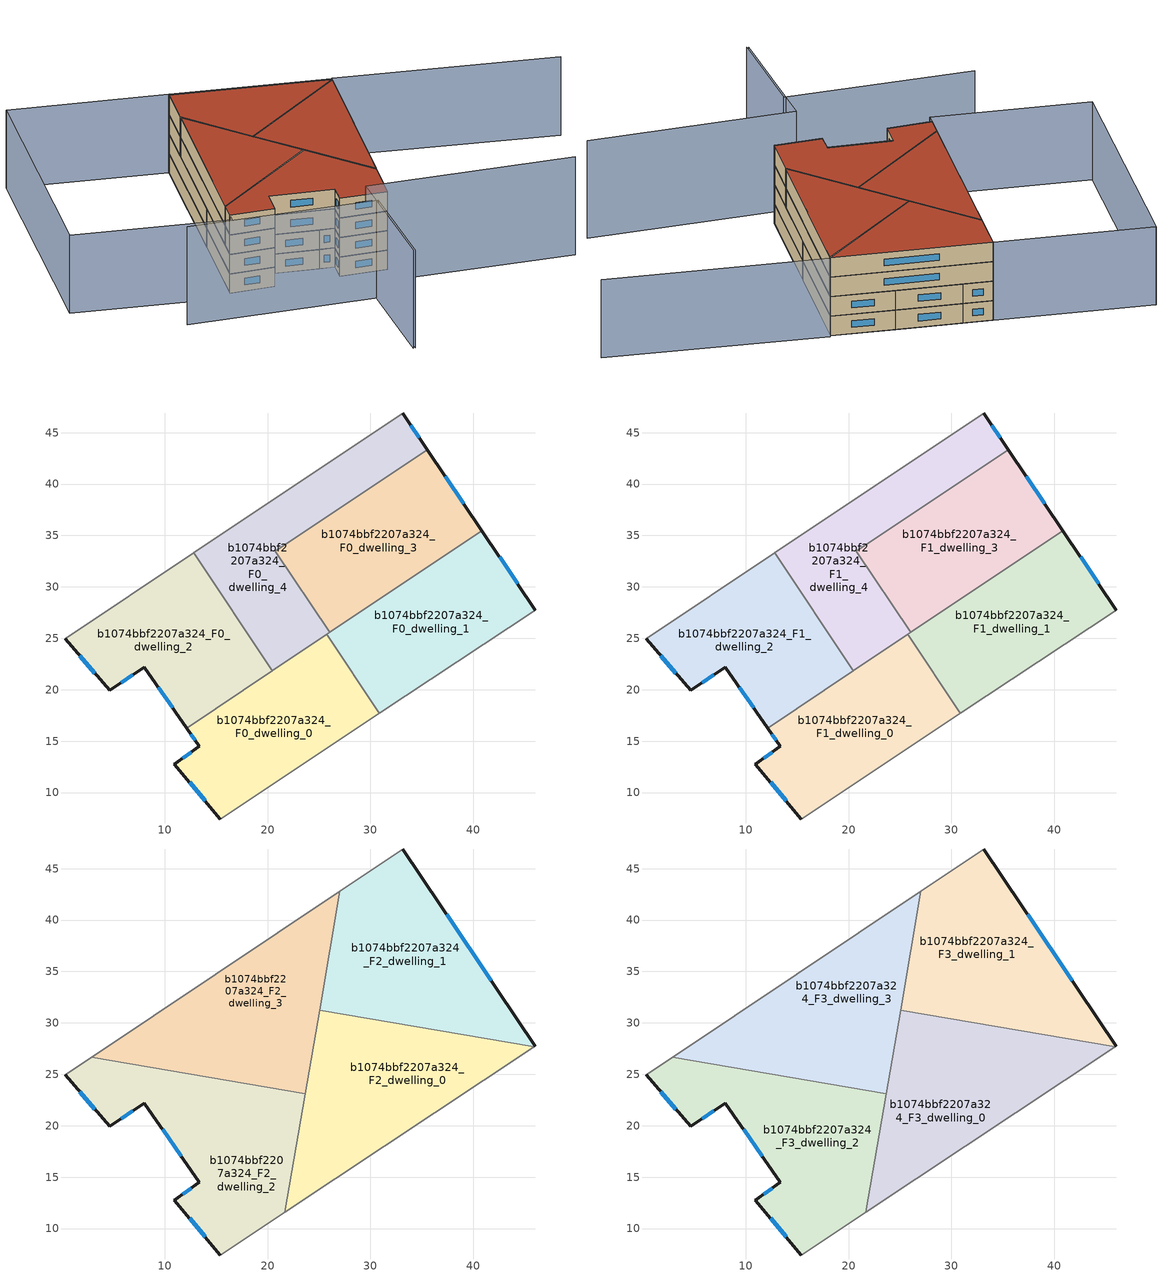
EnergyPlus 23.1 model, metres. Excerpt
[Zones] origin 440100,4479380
b1074bbf2207a324_F0_dwelling_0
 floor ground (EU_floor_Construction): 30.88,17.69 25.74,25.38 12.14,16.28 13.38,14.51 10.94,12.76 15.41,7.43 z0
 wall outside (EU_wall_Construction): 15.41,7.43 10.94,12.76 13.38,14.51 12.14,16.28 z0:3
 wall to b1074bbf2207a324_F0_dwelling_1 (EU_wall_Construction): 25.74,25.38 30.88,17.69 z0:3
 wall adiabatic (EU_wall_Construction): 30.88,17.69 15.41,7.43 z0:3
 wall to b1074bbf2207a324_F0_dwelling_2 (EU_wall_Construction): 12.14,16.28 20.46,21.85 z0:3
 wall to b1074bbf2207a324_F0_dwelling_4 (EU_wall_Construction): 20.47,21.85 25.74,25.38 z0:3
 window (EU_Window_Construction): 11.75,13.34 12.57,13.93 / 12.97,15.09 12.55,15.69 / 13.93,9.2 12.42,10.99 z0.99:2.01
b1074bbf2207a324_F0_dwelling_1
 floor ground (EU_floor_Construction): 46.03,27.74 40.83,35.48 25.74,25.38 30.88,17.69 z0
 wall outside (EU_wall_Construction): 40.83,35.48 46.03,27.74 z0:3
 wall adiabatic (EU_wall_Construction): 46.03,27.74 30.88,17.69 z0:3
 wall to b1074bbf2207a324_F0_dwelling_3 (EU_wall_Construction): 26.03,25.57 40.83,35.48 z0:3
 wall to b1074bbf2207a324_F0_dwelling_4 (EU_wall_Construction): 25.74,25.38 26.03,25.57 z0:3
 window (EU_Window_Construction): 42.56,32.91 44.31,30.31 z0.99:2.01
b1074bbf2207a324_F0_dwelling_2
 floor ground (EU_floor_Construction): 20.47,21.85 12.8,33.3 0.32,24.95 4.64,19.96 8.01,22.17 12.14,16.28 z0
 wall outside (EU_wall_Construction): 12.14,16.28 8.01,22.17 4.64,19.96 0.32,24.95 z0:3
 wall adiabatic (EU_wall_Construction): 0.32,24.95 12.8,33.3 z0:3
 wall to b1074bbf2207a324_F0_dwelling_4 (EU_wall_Construction): 12.8,33.3 20.47,21.85 z0:3
 window (EU_Window_Construction): 6.89,21.44 5.76,20.69 / 3.21,21.61 1.75,23.29 / 10.77,18.23 9.38,20.22 z0.99:2.01
b1074bbf2207a324_F0_dwelling_3
 floor ground (EU_floor_Construction): 40.83,35.48 35.54,43.34 20.76,33.45 26.03,25.57 z0
 wall outside (EU_wall_Construction): 35.54,43.34 40.83,35.48 z0:3
 wall to b1074bbf2207a324_F0_dwelling_4 (EU_wall_Construction): 26.03,25.57 20.76,33.45 35.54,43.34 z0:3
 window (EU_Window_Construction): 37.29,40.73 39.08,38.08 z0.99:2.01
b1074bbf2207a324_F0_dwelling_4
 floor ground (EU_floor_Construction): 26.03,25.57 20.76,33.45 35.54,43.34 33.14,46.91 12.8,33.3 20.47,21.85 z0
 wall outside (EU_wall_Construction): 33.14,46.91 35.54,43.34 z0:3
 wall adiabatic (EU_wall_Construction): 12.8,33.3 33.14,46.91 z0:3
 window (EU_Window_Construction): 33.94,45.72 34.75,44.52 z0.99:2.01
b1074bbf2207a324_F1_dwelling_0
 floor to b1074bbf2207a324_F0_dwelling_0 (EU_floor_Construction): 30.88,17.69 25.74,25.38 12.14,16.28 13.38,14.51 10.94,12.76 15.41,7.43 z3
 wall outside (EU_wall_Construction): 15.41,7.43 10.94,12.76 13.38,14.51 12.14,16.28 z3:6
 wall to b1074bbf2207a324_F1_dwelling_1 (EU_wall_Construction): 25.74,25.38 30.88,17.69 z3:6
 wall adiabatic (EU_wall_Construction): 30.88,17.69 15.41,7.43 z3:6
 wall to b1074bbf2207a324_F1_dwelling_2 (EU_wall_Construction): 12.14,16.28 20.46,21.85 z3:6
 wall to b1074bbf2207a324_F1_dwelling_4 (EU_wall_Construction): 20.47,21.85 25.74,25.38 z3:6
 window (EU_Window_Construction): 11.75,13.34 12.57,13.93 / 12.97,15.09 12.55,15.69 / 13.93,9.2 12.42,10.99 z3.99:5.01
b1074bbf2207a324_F1_dwelling_1
 floor to b1074bbf2207a324_F0_dwelling_1 (EU_floor_Construction): 46.03,27.74 40.83,35.48 25.74,25.38 30.88,17.69 z3
 wall outside (EU_wall_Construction): 40.83,35.48 46.03,27.74 z3:6
 wall adiabatic (EU_wall_Construction): 46.03,27.74 30.88,17.69 z3:6
 wall to b1074bbf2207a324_F1_dwelling_3 (EU_wall_Construction): 26.03,25.57 40.83,35.48 z3:6
 wall to b1074bbf2207a324_F1_dwelling_4 (EU_wall_Construction): 25.74,25.38 26.03,25.57 z3:6
 window (EU_Window_Construction): 42.56,32.91 44.31,30.31 z3.99:5.01
b1074bbf2207a324_F1_dwelling_2
 floor to b1074bbf2207a324_F0_dwelling_2 (EU_floor_Construction): 20.47,21.85 12.8,33.3 0.32,24.95 4.64,19.96 8.01,22.17 12.14,16.28 z3
 wall outside (EU_wall_Construction): 12.14,16.28 8.01,22.17 4.64,19.96 0.32,24.95 z3:6
 wall adiabatic (EU_wall_Construction): 0.32,24.95 12.8,33.3 z3:6
 wall to b1074bbf2207a324_F1_dwelling_4 (EU_wall_Construction): 12.8,33.3 20.47,21.85 z3:6
 window (EU_Window_Construction): 6.89,21.44 5.76,20.69 / 3.21,21.61 1.75,23.29 / 10.77,18.23 9.38,20.22 z3.99:5.01
b1074bbf2207a324_F1_dwelling_3
 floor to b1074bbf2207a324_F0_dwelling_3 (EU_floor_Construction): 40.83,35.48 35.54,43.34 20.76,33.45 26.03,25.57 z3
 wall outside (EU_wall_Construction): 35.54,43.34 40.83,35.48 z3:6
 wall to b1074bbf2207a324_F1_dwelling_4 (EU_wall_Construction): 26.03,25.57 20.76,33.45 35.54,43.34 z3:6
 window (EU_Window_Construction): 37.29,40.73 39.08,38.08 z3.99:5.01
b1074bbf2207a324_F1_dwelling_4
 floor to b1074bbf2207a324_F0_dwelling_4 (EU_floor_Construction): 26.03,25.57 20.76,33.45 35.54,43.34 33.14,46.91 12.8,33.3 20.47,21.85 z3
 wall outside (EU_wall_Construction): 33.14,46.91 35.54,43.34 z3:6
 wall adiabatic (EU_wall_Construction): 12.8,33.3 33.14,46.91 z3:6
 window (EU_Window_Construction): 33.94,45.72 34.75,44.52 z3.99:5.01
b1074bbf2207a324_F2_dwelling_0
 floor to b1074bbf2207a324_F1_dwelling_1 (EU_floor_Construction): 45.92,27.67 32.57,29.95 25.74,25.38 30.88,17.69 z6
 floor to b1074bbf2207a324_F1_dwelling_0 (EU_floor_Construction): 30.88,17.69 25.74,25.38 23.83,24.1 21.69,11.6 z6
 floor to b1074bbf2207a324_F1_dwelling_3 (EU_floor_Construction): 32.57,29.95 25.05,31.23 24.48,27.88 26.03,25.57 z6
 floor to b1074bbf2207a324_F1_dwelling_4 (EU_floor_Construction): 26.03,25.57 24.48,27.88 23.83,24.1 z6
 wall adiabatic (EU_wall_Construction): 45.92,27.67 21.69,11.6 z6:9
 wall to b1074bbf2207a324_F2_dwelling_1 (EU_wall_Construction): 25.05,31.24 45.92,27.67 z6:9
 wall to b1074bbf2207a324_F2_dwelling_2 (EU_wall_Construction): 21.69,11.6 23.66,23.1 z6:9
 wall to b1074bbf2207a324_F2_dwelling_3 (EU_wall_Construction): 23.66,23.1 25.05,31.23 z6:9
b1074bbf2207a324_F2_dwelling_1
 floor to b1074bbf2207a324_F1_dwelling_3 (EU_floor_Construction): 40.83,35.48 35.54,43.34 26.04,36.98 25.05,31.24 32.57,29.95 z6
 floor to b1074bbf2207a324_F1_dwelling_1 (EU_floor_Construction): 46.03,27.74 40.83,35.48 32.57,29.95 45.92,27.67 z6
 floor to b1074bbf2207a324_F1_dwelling_4 (EU_floor_Construction): 35.54,43.34 33.14,46.91 27.04,42.82 26.04,36.98 z6
 wall outside (EU_wall_Construction): 33.14,46.91 46.03,27.74 z6:9
 wall adiabatic (EU_wall_Construction): 27.04,42.82 33.14,46.91 / 46.03,27.74 45.92,27.67 z6:9
 wall to b1074bbf2207a324_F2_dwelling_3 (EU_wall_Construction): 25.05,31.24 27.04,42.82 z6:9
 window (EU_Window_Construction): 37.41,40.55 41.76,34.09 z6.99:8.01
b1074bbf2207a324_F2_dwelling_2
 floor to b1074bbf2207a324_F1_dwelling_0 (EU_floor_Construction): 21.69,11.6 23.66,23.1 22.61,23.28 12.14,16.28 13.38,14.51 10.94,12.76 15.41,7.43 z6
 floor to b1074bbf2207a324_F1_dwelling_2 (EU_floor_Construction): 20.46,21.85 19.1,23.88 2.88,26.66 0.32,24.95 4.64,19.96 8.01,22.17 12.14,16.28 z6
 floor to b1074bbf2207a324_F1_dwelling_4 (EU_floor_Construction): 22.61,23.28 19.1,23.88 20.46,21.85 z6
 wall outside (EU_wall_Construction): 15.41,7.43 10.94,12.76 13.38,14.51 8.01,22.17 4.64,19.96 0.32,24.95 z6:9
 wall adiabatic (EU_wall_Construction): 0.32,24.95 2.88,26.66 / 21.69,11.6 15.41,7.43 z6:9
 wall to b1074bbf2207a324_F2_dwelling_3 (EU_wall_Construction): 2.88,26.66 23.66,23.1 z6:9
 window (EU_Window_Construction): 3.21,21.61 1.75,23.29 / 13.93,9.2 12.42,10.99 / 11.75,13.34 12.57,13.93 / 11.6,17.05 9.79,19.63 / 6.89,21.44 5.76,20.69 z6.99:8.01
b1074bbf2207a324_F2_dwelling_3
 floor to b1074bbf2207a324_F1_dwelling_2 (EU_floor_Construction): 19.1,23.88 12.8,33.3 2.88,26.66 z6
 floor to b1074bbf2207a324_F1_dwelling_4 (EU_floor_Construction): 23.83,24.1 24.48,27.88 20.76,33.45 26.04,36.98 27.04,42.82 12.8,33.3 19.1,23.88 22.61,23.28 z6
 floor to b1074bbf2207a324_F1_dwelling_3 (EU_floor_Construction): 24.48,27.88 26.04,36.98 20.76,33.45 z6
 floor to b1074bbf2207a324_F1_dwelling_0 (EU_floor_Construction): 23.66,23.1 23.83,24.1 22.61,23.28 z6
 wall adiabatic (EU_wall_Construction): 2.88,26.66 27.04,42.82 z6:9
b1074bbf2207a324_F3_dwelling_0
 floor to b1074bbf2207a324_F2_dwelling_0 (EU_floor_Construction): 45.92,27.67 25.05,31.24 21.69,11.6 z9
 wall adiabatic (EU_wall_Construction): 45.92,27.67 21.69,11.6 z9:12
 wall to b1074bbf2207a324_F3_dwelling_1 (EU_wall_Construction): 25.05,31.24 45.92,27.67 z9:12
 wall to b1074bbf2207a324_F3_dwelling_2 (EU_wall_Construction): 21.69,11.6 23.66,23.1 z9:12
 wall to b1074bbf2207a324_F3_dwelling_3 (EU_wall_Construction): 23.66,23.1 25.05,31.23 z9:12
 roof outside (EU_roof_Construction): 45.92,27.67 21.69,11.6 25.05,31.24 z12
b1074bbf2207a324_F3_dwelling_1
 floor to b1074bbf2207a324_F2_dwelling_1 (EU_floor_Construction): 46.03,27.74 33.14,46.91 27.04,42.82 25.05,31.24 45.92,27.67 z9
 wall outside (EU_wall_Construction): 33.14,46.91 46.03,27.74 z9:12
 wall adiabatic (EU_wall_Construction): 27.04,42.82 33.14,46.91 / 46.03,27.74 45.92,27.67 z9:12
 wall to b1074bbf2207a324_F3_dwelling_3 (EU_wall_Construction): 25.05,31.24 27.04,42.82 z9:12
 window (EU_Window_Construction): 37.41,40.55 41.76,34.09 z9.99:11.01
 roof outside (EU_roof_Construction): 33.14,46.91 46.03,27.74 45.92,27.67 25.05,31.24 27.04,42.82 z12
b1074bbf2207a324_F3_dwelling_2
 floor to b1074bbf2207a324_F2_dwelling_2 (EU_floor_Construction): 21.69,11.6 23.66,23.1 2.88,26.66 0.32,24.95 4.64,19.96 8.01,22.17 13.38,14.51 10.94,12.76 15.41,7.43 z9
 wall outside (EU_wall_Construction): 15.41,7.43 10.94,12.76 13.38,14.51 8.01,22.17 4.64,19.96 0.32,24.95 z9:12
 wall adiabatic (EU_wall_Construction): 0.32,24.95 2.88,26.66 / 21.69,11.6 15.41,7.43 z9:12
 wall to b1074bbf2207a324_F3_dwelling_3 (EU_wall_Construction): 2.88,26.66 23.66,23.1 z9:12
 window (EU_Window_Construction): 3.21,21.61 1.75,23.29 / 13.93,9.2 12.42,10.99 / 11.75,13.34 12.57,13.93 / 11.6,17.05 9.79,19.63 / 6.89,21.44 5.76,20.69 z9.99:11.01
 roof outside (EU_roof_Construction): 23.66,23.1 21.69,11.6 15.41,7.43 10.94,12.76 13.38,14.51 8.01,22.17 4.64,19.96 0.32,24.95 2.88,26.66 z12
b1074bbf2207a324_F3_dwelling_3
 floor to b1074bbf2207a324_F2_dwelling_3 (EU_floor_Construction): 23.66,23.1 27.04,42.82 2.88,26.66 z9
 wall adiabatic (EU_wall_Construction): 2.88,26.66 27.04,42.82 z9:12
 roof outside (EU_roof_Construction): 27.04,42.82 23.66,23.1 2.88,26.66 z12
shading: -11.02,26.82 6.55,5.34 / 6.55,5.34 -6.39,-5.25 / -6.56,-5.05 10.07,8.6 / 10.07,8.6 29.4,-14.94 z0:15; 15.41,7.43 46.21,27.86 / 46.21,27.86 64.13,0.85 / 20.27,66.07 33.14,46.91 / 33.14,46.91 -0.75,24.14 / -0.75,24.14 -13.62,43.3 / -13.62,43.3 20.27,66.07 z0:12
[Building]
EU S2 Campaign: North Axis=0; Terrain=City; Solar Distribution=FullExterior
[Site:Location]
Madrid: Latitude=40.5; Longitude=-3.5; Time Zone=1; Elevation=609
[SizingPeriod:WeatherFileDays]
AnnualSizingPeriod: Begin Month=1; Begin Day of Month=1; End Month=12; End Day of Month=31; Day of Week for Start Day=Monday; Use Weather File Daylight Saving Period=No; Use Weather File Rain and Snow Indicators=No
[MATERIAL]
EU_InternalMass_Material: Roughness=MediumRough; Thickness=0.1; Conductivity=1; Density=1800; Specific Heat=900; Thermal Absorptance=0.9; Solar Absorptance=0.7; Visible Absorptance=0.7
[MATERIAL:NOMASS] Roughness=MediumRough; Thermal Absorptance=0.9; Solar Absorptance=0.7; Visible Absorptance=0.7
Name | Thermal Resistance
EU_wall_NoMass | 0.609216
EU_roof_NoMass | 0.513268
EU_floor_NoMass | 0.568163
[WINDOWMATERIAL:SIMPLEGLAZINGSYSTEM]
EU_Window_SimpleGlazing: UFactor=5.50606; Solar Heat Gain Coefficient=0.85; Visible Transmittance=0.85
[CONSTRUCTION]
EU_wall_Construction: EU_wall_NoMass
EU_roof_Construction: EU_roof_NoMass
EU_floor_Construction: EU_floor_NoMass
EU_InternalMass_Construction: EU_InternalMass_Material
EU_Window_Construction: EU_Window_SimpleGlazing
[ZONE] Type=1; Multiplier=1; Ceiling Height=autocalculate; Floor Area=autocalculate; Part of Total Floor Area=Yes
Name | Volume
b1074bbf2207a324_F0_dwelling_0; b1074bbf2207a324_F1_dwelling_0 | 506.058
b1074bbf2207a324_F2_dwelling_0; b1074bbf2207a324_F3_dwelling_0 | 632.583
b1074bbf2207a324_F0_dwelling_1; b1074bbf2207a324_F1_dwelling_1 | 506.077
b1074bbf2207a324_F2_dwelling_1; b1074bbf2207a324_F3_dwelling_1; b1074bbf2207a324_F2_dwelling_3; b1074bbf2207a324_F3_dwelling_3 | 632.577
b1074bbf2207a324_F0_dwelling_2; b1074bbf2207a324_F1_dwelling_2 | 506.074
b1074bbf2207a324_F2_dwelling_2; b1074bbf2207a324_F3_dwelling_2 | 632.601
b1074bbf2207a324_F0_dwelling_3; b1074bbf2207a324_F1_dwelling_3 | 506.087
b1074bbf2207a324_F0_dwelling_4; b1074bbf2207a324_F1_dwelling_4 | 506.068
[INTERNALMASS] Construction=EU_InternalMass_Construction
Name | Zone or ZoneList | Surface Area
b1074bbf2207a324_F0_dwelling_0_EU_InternalMass | b1074bbf2207a324_F0_dwelling_0 | 168.686
b1074bbf2207a324_F0_dwelling_1_EU_InternalMass | b1074bbf2207a324_F0_dwelling_1 | 168.694
b1074bbf2207a324_F0_dwelling_2_EU_InternalMass | b1074bbf2207a324_F0_dwelling_2 | 168.691
b1074bbf2207a324_F0_dwelling_3_EU_InternalMass | b1074bbf2207a324_F0_dwelling_3 | 168.693
b1074bbf2207a324_F0_dwelling_4_EU_InternalMass | b1074bbf2207a324_F0_dwelling_4 | 168.689
b1074bbf2207a324_F1_dwelling_0_EU_InternalMass | b1074bbf2207a324_F1_dwelling_0 | 168.686
b1074bbf2207a324_F1_dwelling_1_EU_InternalMass | b1074bbf2207a324_F1_dwelling_1 | 168.694
b1074bbf2207a324_F1_dwelling_2_EU_InternalMass | b1074bbf2207a324_F1_dwelling_2 | 168.691
b1074bbf2207a324_F1_dwelling_3_EU_InternalMass | b1074bbf2207a324_F1_dwelling_3 | 168.693
b1074bbf2207a324_F1_dwelling_4_EU_InternalMass | b1074bbf2207a324_F1_dwelling_4 | 168.689
b1074bbf2207a324_F2_dwelling_0_EU_InternalMass | b1074bbf2207a324_F2_dwelling_0 | 210.861
b1074bbf2207a324_F2_dwelling_1_EU_InternalMass | b1074bbf2207a324_F2_dwelling_1 | 210.859
b1074bbf2207a324_F2_dwelling_2_EU_InternalMass | b1074bbf2207a324_F2_dwelling_2 | 210.867
b1074bbf2207a324_F2_dwelling_3_EU_InternalMass | b1074bbf2207a324_F2_dwelling_3 | 210.859
b1074bbf2207a324_F3_dwelling_0_EU_InternalMass | b1074bbf2207a324_F3_dwelling_0 | 210.861
b1074bbf2207a324_F3_dwelling_1_EU_InternalMass | b1074bbf2207a324_F3_dwelling_1 | 210.859
b1074bbf2207a324_F3_dwelling_2_EU_InternalMass | b1074bbf2207a324_F3_dwelling_2 | 210.867
b1074bbf2207a324_F3_dwelling_3_EU_InternalMass | b1074bbf2207a324_F3_dwelling_3 | 210.859
[OTHEREQUIPMENT] Fuel Type=Electricity; Design Level Calculation Method=Watts/Area; Power per Zone Floor Area=1; Fraction Latent=0; Fraction Radiant=0; Fraction Lost=0; Carbon Dioxide Generation Rate=0; EndUse Subcategory=EU_Step8_InternalGains
Name | Zone or ZoneList or Space or SpaceList | Schedule
EU_Step8_InternalGain_b1074bbf2207a324_F0_dwelling_0_f000 | b1074bbf2207a324_F0_dwelling_0 | EU_Step8_GainSchedule_b1074bbf2207a324_F0_dwelling_0_f000
EU_Step8_InternalGain_b1074bbf2207a324_F0_dwelling_1_f000 | b1074bbf2207a324_F0_dwelling_1 | EU_Step8_GainSchedule_b1074bbf2207a324_F0_dwelling_1_f000
EU_Step8_InternalGain_b1074bbf2207a324_F0_dwelling_2_f000 | b1074bbf2207a324_F0_dwelling_2 | EU_Step8_GainSchedule_b1074bbf2207a324_F0_dwelling_2_f000
EU_Step8_InternalGain_b1074bbf2207a324_F0_dwelling_3_f000 | b1074bbf2207a324_F0_dwelling_3 | EU_Step8_GainSchedule_b1074bbf2207a324_F0_dwelling_3_f000
EU_Step8_InternalGain_b1074bbf2207a324_F0_dwelling_4_f000 | b1074bbf2207a324_F0_dwelling_4 | EU_Step8_GainSchedule_b1074bbf2207a324_F0_dwelling_4_f000
EU_Step8_InternalGain_b1074bbf2207a324_F1_dwelling_0_f000 | b1074bbf2207a324_F1_dwelling_0 | EU_Step8_GainSchedule_b1074bbf2207a324_F1_dwelling_0_f000
EU_Step8_InternalGain_b1074bbf2207a324_F1_dwelling_1_f000 | b1074bbf2207a324_F1_dwelling_1 | EU_Step8_GainSchedule_b1074bbf2207a324_F1_dwelling_1_f000
EU_Step8_InternalGain_b1074bbf2207a324_F1_dwelling_2_f000 | b1074bbf2207a324_F1_dwelling_2 | EU_Step8_GainSchedule_b1074bbf2207a324_F1_dwelling_2_f000
EU_Step8_InternalGain_b1074bbf2207a324_F1_dwelling_3_f000 | b1074bbf2207a324_F1_dwelling_3 | EU_Step8_GainSchedule_b1074bbf2207a324_F1_dwelling_3_f000
EU_Step8_InternalGain_b1074bbf2207a324_F1_dwelling_4_f000 | b1074bbf2207a324_F1_dwelling_4 | EU_Step8_GainSchedule_b1074bbf2207a324_F1_dwelling_4_f000
EU_Step8_InternalGain_b1074bbf2207a324_F2_dwelling_0_f000 | b1074bbf2207a324_F2_dwelling_0 | EU_Step8_GainSchedule_b1074bbf2207a324_F2_dwelling_0_f000
EU_Step8_InternalGain_b1074bbf2207a324_F2_dwelling_1_f000 | b1074bbf2207a324_F2_dwelling_1 | EU_Step8_GainSchedule_b1074bbf2207a324_F2_dwelling_1_f000
EU_Step8_InternalGain_b1074bbf2207a324_F2_dwelling_2_f000 | b1074bbf2207a324_F2_dwelling_2 | EU_Step8_GainSchedule_b1074bbf2207a324_F2_dwelling_2_f000
EU_Step8_InternalGain_b1074bbf2207a324_F2_dwelling_3_f000 | b1074bbf2207a324_F2_dwelling_3 | EU_Step8_GainSchedule_b1074bbf2207a324_F2_dwelling_3_f000
EU_Step8_InternalGain_b1074bbf2207a324_F3_dwelling_0_f000 | b1074bbf2207a324_F3_dwelling_0 | EU_Step8_GainSchedule_b1074bbf2207a324_F3_dwelling_0_f000
EU_Step8_InternalGain_b1074bbf2207a324_F3_dwelling_1_f000 | b1074bbf2207a324_F3_dwelling_1 | EU_Step8_GainSchedule_b1074bbf2207a324_F3_dwelling_1_f000
EU_Step8_InternalGain_b1074bbf2207a324_F3_dwelling_2_f000 | b1074bbf2207a324_F3_dwelling_2 | EU_Step8_GainSchedule_b1074bbf2207a324_F3_dwelling_2_f000
EU_Step8_InternalGain_b1074bbf2207a324_F3_dwelling_3_f000 | b1074bbf2207a324_F3_dwelling_3 | EU_Step8_GainSchedule_b1074bbf2207a324_F3_dwelling_3_f000
[ZONEVENTILATION:DESIGNFLOWRATE] Schedule=EU_AlwaysOn; Design Flow Rate Calculation Method=AirChanges/Hour; Air Changes per Hour=0.752966; Ventilation Type=Natural; Fan Pressure Rise=0; Fan Total Efficiency=1; Constant Term Coefficient=1; Temperature Term Coefficient=0; Velocity Term Coefficient=0; Velocity Squared Term Coefficient=0; Minimum Indoor Temperature=-100; Maximum Indoor Temperature=100; Delta Temperature=-100; Minimum Outdoor Temperature=-100; Maximum Outdoor Temperature=100; Maximum Wind Speed=40
Name | Zone or ZoneList or Space or SpaceList
EU_ConstantAir_b1074bbf2207a324_F0_dwelling_0 | b1074bbf2207a324_F0_dwelling_0
EU_ConstantAir_b1074bbf2207a324_F0_dwelling_1 | b1074bbf2207a324_F0_dwelling_1
EU_ConstantAir_b1074bbf2207a324_F0_dwelling_2 | b1074bbf2207a324_F0_dwelling_2
EU_ConstantAir_b1074bbf2207a324_F0_dwelling_3 | b1074bbf2207a324_F0_dwelling_3
EU_ConstantAir_b1074bbf2207a324_F0_dwelling_4 | b1074bbf2207a324_F0_dwelling_4
EU_ConstantAir_b1074bbf2207a324_F1_dwelling_0 | b1074bbf2207a324_F1_dwelling_0
EU_ConstantAir_b1074bbf2207a324_F1_dwelling_1 | b1074bbf2207a324_F1_dwelling_1
EU_ConstantAir_b1074bbf2207a324_F1_dwelling_2 | b1074bbf2207a324_F1_dwelling_2
EU_ConstantAir_b1074bbf2207a324_F1_dwelling_3 | b1074bbf2207a324_F1_dwelling_3
EU_ConstantAir_b1074bbf2207a324_F1_dwelling_4 | b1074bbf2207a324_F1_dwelling_4
EU_ConstantAir_b1074bbf2207a324_F2_dwelling_0 | b1074bbf2207a324_F2_dwelling_0
EU_ConstantAir_b1074bbf2207a324_F2_dwelling_1 | b1074bbf2207a324_F2_dwelling_1
EU_ConstantAir_b1074bbf2207a324_F2_dwelling_2 | b1074bbf2207a324_F2_dwelling_2
EU_ConstantAir_b1074bbf2207a324_F2_dwelling_3 | b1074bbf2207a324_F2_dwelling_3
EU_ConstantAir_b1074bbf2207a324_F3_dwelling_0 | b1074bbf2207a324_F3_dwelling_0
EU_ConstantAir_b1074bbf2207a324_F3_dwelling_1 | b1074bbf2207a324_F3_dwelling_1
EU_ConstantAir_b1074bbf2207a324_F3_dwelling_2 | b1074bbf2207a324_F3_dwelling_2
EU_ConstantAir_b1074bbf2207a324_F3_dwelling_3 | b1074bbf2207a324_F3_dwelling_3
[HVACTEMPLATE:THERMOSTAT] Constant Heating Setpoint=20; Constant Cooling Setpoint=50
EU_HeatOnly_b1074bbf2207a324_F0_dwelling_0; EU_HeatOnly_b1074bbf2207a324_F0_dwelling_1; EU_HeatOnly_b1074bbf2207a324_F0_dwelling_2; EU_HeatOnly_b1074bbf2207a324_F0_dwelling_3; EU_HeatOnly_b1074bbf2207a324_F0_dwelling_4; EU_HeatOnly_b1074bbf2207a324_F1_dwelling_0; EU_HeatOnly_b1074bbf2207a324_F1_dwelling_1; EU_HeatOnly_b1074bbf2207a324_F1_dwelling_2; EU_HeatOnly_b1074bbf2207a324_F1_dwelling_3; EU_HeatOnly_b1074bbf2207a324_F1_dwelling_4; EU_HeatOnly_b1074bbf2207a324_F2_dwelling_0; EU_HeatOnly_b1074bbf2207a324_F2_dwelling_1; EU_HeatOnly_b1074bbf2207a324_F2_dwelling_2; EU_HeatOnly_b1074bbf2207a324_F2_dwelling_3; EU_HeatOnly_b1074bbf2207a324_F3_dwelling_0; EU_HeatOnly_b1074bbf2207a324_F3_dwelling_1; EU_HeatOnly_b1074bbf2207a324_F3_dwelling_2; EU_HeatOnly_b1074bbf2207a324_F3_dwelling_3
[HVACTEMPLATE:ZONE:IDEALLOADSAIRSYSTEM] System Availability Schedule=EU_AlwaysOn; Maximum Heating Supply Air Temperature=50; Minimum Cooling Supply Air Temperature=13; Maximum Heating Supply Air Humidity Ratio=0.0156; Minimum Cooling Supply Air Humidity Ratio=0.0077; Heating Limit=NoLimit; Cooling Limit=NoLimit; Heating Availability Schedule=EU_AlwaysOn; Cooling Availability Schedule=EU_CoolingOff; Dehumidification Control Type=ConstantSensibleHeatRatio; Cooling Sensible Heat Ratio=0.7; Dehumidification Setpoint=60; Humidification Control Type=None; Humidification Setpoint=30; Outdoor Air Method=None; Outdoor Air Flow Rate per Person=0.00944; Outdoor Air Flow Rate per Zone Floor Area=0; Outdoor Air Flow Rate per Zone=0; Demand Controlled Ventilation Type=None; Outdoor Air Economizer Type=NoEconomizer; Heat Recovery Type=None; Sensible Heat Recovery Effectiveness=0.7; Latent Heat Recovery Effectiveness=0.65
Name | Template Thermostat
b1074bbf2207a324_F0_dwelling_0 | EU_HeatOnly_b1074bbf2207a324_F0_dwelling_0
b1074bbf2207a324_F0_dwelling_1 | EU_HeatOnly_b1074bbf2207a324_F0_dwelling_1
b1074bbf2207a324_F0_dwelling_2 | EU_HeatOnly_b1074bbf2207a324_F0_dwelling_2
b1074bbf2207a324_F0_dwelling_3 | EU_HeatOnly_b1074bbf2207a324_F0_dwelling_3
b1074bbf2207a324_F0_dwelling_4 | EU_HeatOnly_b1074bbf2207a324_F0_dwelling_4
b1074bbf2207a324_F1_dwelling_0 | EU_HeatOnly_b1074bbf2207a324_F1_dwelling_0
b1074bbf2207a324_F1_dwelling_1 | EU_HeatOnly_b1074bbf2207a324_F1_dwelling_1
b1074bbf2207a324_F1_dwelling_2 | EU_HeatOnly_b1074bbf2207a324_F1_dwelling_2
b1074bbf2207a324_F1_dwelling_3 | EU_HeatOnly_b1074bbf2207a324_F1_dwelling_3
b1074bbf2207a324_F1_dwelling_4 | EU_HeatOnly_b1074bbf2207a324_F1_dwelling_4
b1074bbf2207a324_F2_dwelling_0 | EU_HeatOnly_b1074bbf2207a324_F2_dwelling_0
b1074bbf2207a324_F2_dwelling_1 | EU_HeatOnly_b1074bbf2207a324_F2_dwelling_1
b1074bbf2207a324_F2_dwelling_2 | EU_HeatOnly_b1074bbf2207a324_F2_dwelling_2
b1074bbf2207a324_F2_dwelling_3 | EU_HeatOnly_b1074bbf2207a324_F2_dwelling_3
b1074bbf2207a324_F3_dwelling_0 | EU_HeatOnly_b1074bbf2207a324_F3_dwelling_0
b1074bbf2207a324_F3_dwelling_1 | EU_HeatOnly_b1074bbf2207a324_F3_dwelling_1
b1074bbf2207a324_F3_dwelling_2 | EU_HeatOnly_b1074bbf2207a324_F3_dwelling_2
b1074bbf2207a324_F3_dwelling_3 | EU_HeatOnly_b1074bbf2207a324_F3_dwelling_3
[SIZING:ZONE] Zone Cooling Design Supply Air Temperature Input Method=SupplyAirTemperature; Zone Cooling Design Supply Air Temperature=13; Zone Heating Design Supply Air Temperature Input Method=SupplyAirTemperature; Zone Heating Design Supply Air Temperature=50; Zone Cooling Design Supply Air Humidity Ratio=0.008; Zone Heating Design Supply Air Humidity Ratio=0.008; Cooling Design Air Flow Method=DesignDay; Cooling Design Air Flow Rate=0; Cooling Minimum Air Flow per Zone Floor Area=0.000762; Cooling Minimum Air Flow=0; Cooling Minimum Air Flow Fraction=0.2; Heating Design Air Flow Method=DesignDay; Heating Design Air Flow Rate=0; Heating Maximum Air Flow per Zone Floor Area=0.002032; Heating Maximum Air Flow=0.141576; Heating Maximum Air Flow Fraction=0.3; Account for Dedicated Outdoor Air System=No; Dedicated Outdoor Air System Control Strategy=NeutralSupplyAir; Dedicated Outdoor Air Low Setpoint Temperature for Design=autosize; Dedicated Outdoor Air High Setpoint Temperature for Design=autosize; Zone Load Sizing Method=Sensible Load Only No Latent Load; Zone Latent Cooling Design Supply Air Humidity Ratio Input Method=HumidityRatioDifference; Zone Cooling Design Supply Air Humidity Ratio Difference=0.005; Zone Latent Heating Design Supply Air Humidity Ratio Input Method=HumidityRatioDifference; Zone Humidification Design Supply Air Humidity Ratio Difference=0.005
b1074bbf2207a324_F0_dwelling_0; b1074bbf2207a324_F0_dwelling_1; b1074bbf2207a324_F0_dwelling_2; b1074bbf2207a324_F0_dwelling_3; b1074bbf2207a324_F0_dwelling_4; b1074bbf2207a324_F1_dwelling_0; b1074bbf2207a324_F1_dwelling_1; b1074bbf2207a324_F1_dwelling_2; b1074bbf2207a324_F1_dwelling_3; b1074bbf2207a324_F1_dwelling_4; b1074bbf2207a324_F2_dwelling_0; b1074bbf2207a324_F2_dwelling_1; b1074bbf2207a324_F2_dwelling_2; b1074bbf2207a324_F2_dwelling_3; b1074bbf2207a324_F3_dwelling_0; b1074bbf2207a324_F3_dwelling_1; b1074bbf2207a324_F3_dwelling_2; b1074bbf2207a324_F3_dwelling_3
[SCHEDULE:CONSTANT]
Name | Hourly Value
EU_AlwaysOn | 1
EU_CoolingOff | 0
[SCHEDULE:FILE] Column Number=1; Rows to Skip at Top=0; Number of Hours of Data=8760; Column Separator=Comma; Interpolate to Timestep=No; Minutes per Item=60; Adjust Schedule for Daylight Savings=Yes
Name | File
EU_Step8_GainSchedule_b1074bbf2207a324_F0_dwelling_0_f000 | ../../schedules/b1074bbf2207a324/b1074bbf2207a324_F0_dwelling_0_f000_gain.csv
EU_Step8_GainSchedule_b1074bbf2207a324_F0_dwelling_1_f000 | ../../schedules/b1074bbf2207a324/b1074bbf2207a324_F0_dwelling_1_f000_gain.csv
EU_Step8_GainSchedule_b1074bbf2207a324_F0_dwelling_2_f000 | ../../schedules/b1074bbf2207a324/b1074bbf2207a324_F0_dwelling_2_f000_gain.csv
EU_Step8_GainSchedule_b1074bbf2207a324_F0_dwelling_3_f000 | ../../schedules/b1074bbf2207a324/b1074bbf2207a324_F0_dwelling_3_f000_gain.csv
EU_Step8_GainSchedule_b1074bbf2207a324_F0_dwelling_4_f000 | ../../schedules/b1074bbf2207a324/b1074bbf2207a324_F0_dwelling_4_f000_gain.csv
EU_Step8_GainSchedule_b1074bbf2207a324_F1_dwelling_0_f000 | ../../schedules/b1074bbf2207a324/b1074bbf2207a324_F1_dwelling_0_f000_gain.csv
EU_Step8_GainSchedule_b1074bbf2207a324_F1_dwelling_1_f000 | ../../schedules/b1074bbf2207a324/b1074bbf2207a324_F1_dwelling_1_f000_gain.csv
EU_Step8_GainSchedule_b1074bbf2207a324_F1_dwelling_2_f000 | ../../schedules/b1074bbf2207a324/b1074bbf2207a324_F1_dwelling_2_f000_gain.csv
EU_Step8_GainSchedule_b1074bbf2207a324_F1_dwelling_3_f000 | ../../schedules/b1074bbf2207a324/b1074bbf2207a324_F1_dwelling_3_f000_gain.csv
EU_Step8_GainSchedule_b1074bbf2207a324_F1_dwelling_4_f000 | ../../schedules/b1074bbf2207a324/b1074bbf2207a324_F1_dwelling_4_f000_gain.csv
EU_Step8_GainSchedule_b1074bbf2207a324_F2_dwelling_0_f000 | ../../schedules/b1074bbf2207a324/b1074bbf2207a324_F2_dwelling_0_f000_gain.csv
EU_Step8_GainSchedule_b1074bbf2207a324_F2_dwelling_1_f000 | ../../schedules/b1074bbf2207a324/b1074bbf2207a324_F2_dwelling_1_f000_gain.csv
EU_Step8_GainSchedule_b1074bbf2207a324_F2_dwelling_2_f000 | ../../schedules/b1074bbf2207a324/b1074bbf2207a324_F2_dwelling_2_f000_gain.csv
EU_Step8_GainSchedule_b1074bbf2207a324_F2_dwelling_3_f000 | ../../schedules/b1074bbf2207a324/b1074bbf2207a324_F2_dwelling_3_f000_gain.csv
EU_Step8_GainSchedule_b1074bbf2207a324_F3_dwelling_0_f000 | ../../schedules/b1074bbf2207a324/b1074bbf2207a324_F3_dwelling_0_f000_gain.csv
EU_Step8_GainSchedule_b1074bbf2207a324_F3_dwelling_1_f000 | ../../schedules/b1074bbf2207a324/b1074bbf2207a324_F3_dwelling_1_f000_gain.csv
EU_Step8_GainSchedule_b1074bbf2207a324_F3_dwelling_2_f000 | ../../schedules/b1074bbf2207a324/b1074bbf2207a324_F3_dwelling_2_f000_gain.csv
EU_Step8_GainSchedule_b1074bbf2207a324_F3_dwelling_3_f000 | ../../schedules/b1074bbf2207a324/b1074bbf2207a324_F3_dwelling_3_f000_gain.csv
